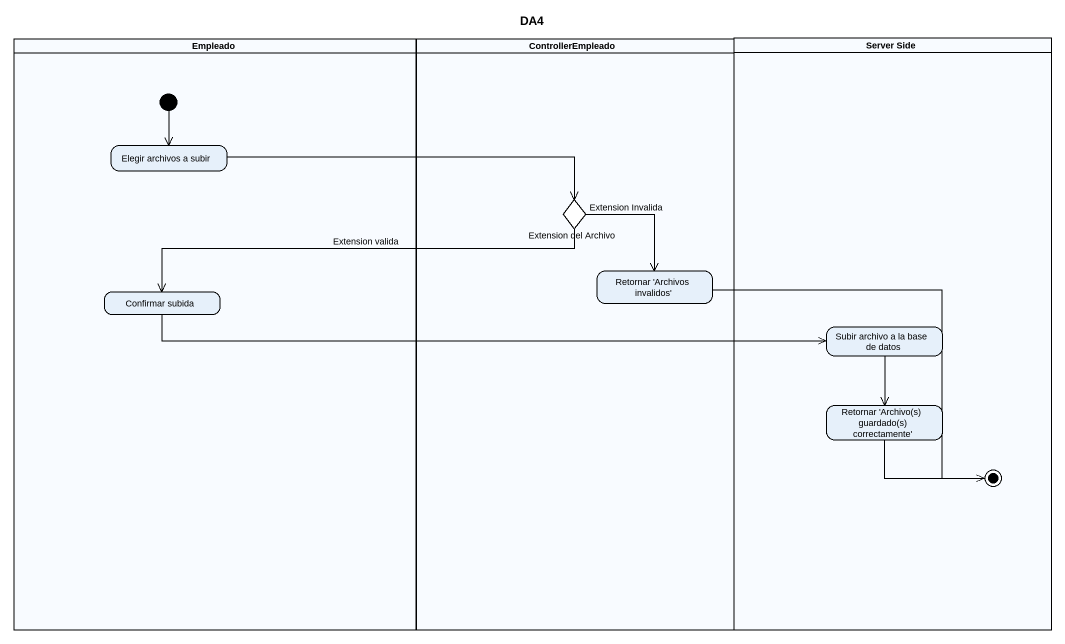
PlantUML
@startuml
title DA4
hide empty description
state Empleado <<partition>> {
  state "Elegir archivos a subir" as Elegir_archivos_a_subir
  state "Confirmar subida" as Confirmar_subida
  [*] --> Elegir_archivos_a_subir
}
state ControllerEmpleado <<partition>> {
  state "Extension del Archivo" as Extension_del_Archivo <<choice>>
  state "Retornar 'Archivos invalidos'" as Retornar_Archivos_invalidos
}
state "Server Side" as Server_Side <<partition>> {
  state "Subir archivo a la base de datos" as Subir_archivo_a_la_base_de
  state "Retornar 'Archivo(s) guardado(s) correctamente'" as Retornar_Archivo_s_guardado
  state final1 <<end>>
}
Elegir_archivos_a_subir -right-> Extension_del_Archivo
Extension_del_Archivo --> Retornar_Archivos_invalidos : Extension Invalida
Extension_del_Archivo -left-> Confirmar_subida : Extension valida
Retornar_Archivos_invalidos -right-> final1
Confirmar_subida -right-> Subir_archivo_a_la_base_de
Subir_archivo_a_la_base_de --> Retornar_Archivo_s_guardado
Retornar_Archivo_s_guardado -right-> final1
@enduml
